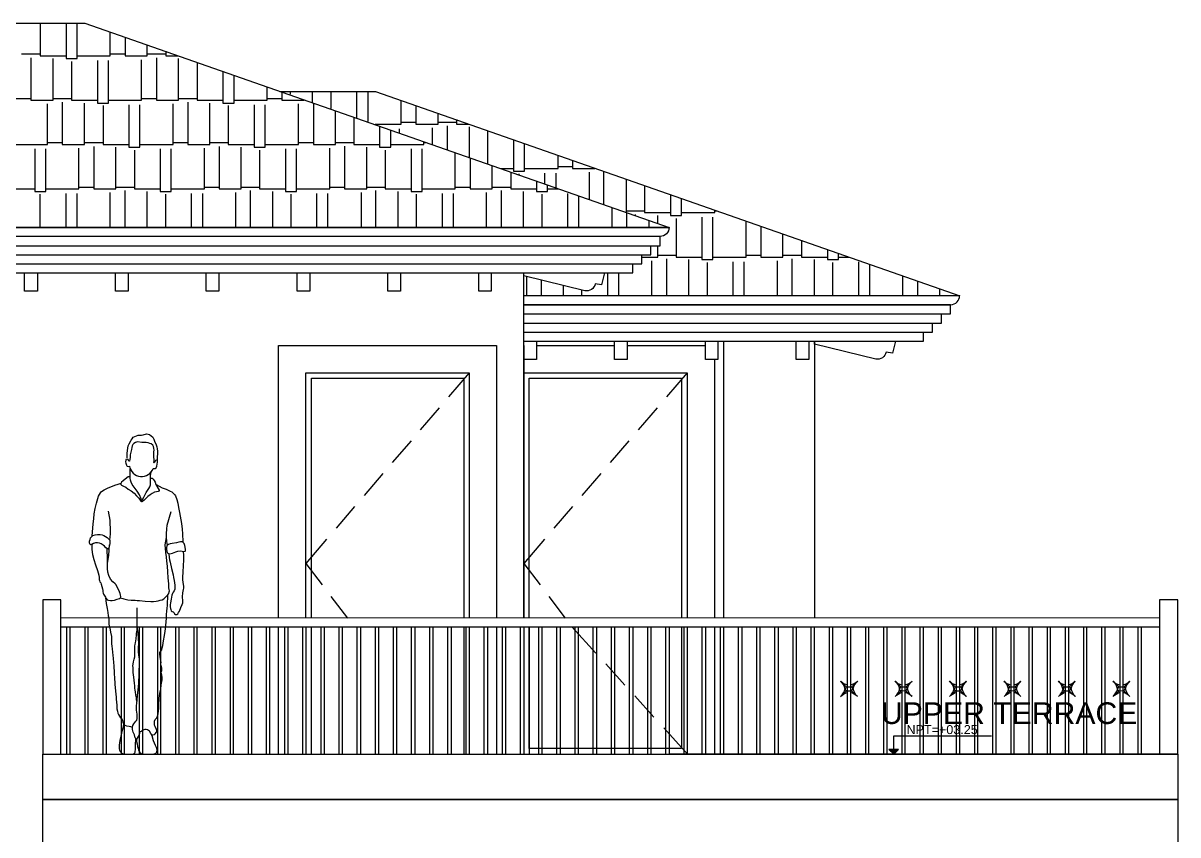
# Model space of a CAD drawing. Header units: metres. Extents: x 14 to 155, y 0 to 125.
# Drawn here: x 48.06 to 54.42, y 66.82 to 71.29 of the extents above; entities that cross this region are included whole.
import ezdxf

# ---------------------------------------------------------------- set-up
doc = ezdxf.new("R2010")
doc.units = ezdxf.units.M
doc.layers.add('PDF3_Geometry', color=9, linetype='Continuous', true_color=0x808080)
doc.layers.add('PDF3_Solid Fills', color=7, linetype='Continuous')
doc.layers.add('PDF3_Text', color=255, linetype='Continuous')
doc.styles.add('PDF Arial', font='arial.ttf')

msp = doc.modelspace()

# ---------------------------------------------------------------- linework, layer by layer
at = {"layer": 'PDF3_Geometry', "color": 0, "lineweight": 5}
for points in [[(43.8224, 70.6065), (43.8224, 71.2946), (42.23, 71.2946), (39.0198, 70.1694), (51.6209, 70.1699, -0.414033), (51.5714, 70.1202), (39.0694, 70.1197), (39.0694, 70.0685)], [(50.8208, 69.6945), (53.1717, 69.6946), (53.1717, 69.7442), (50.8208, 69.7441), (53.1717, 69.7442, 0.414033), (53.2213, 69.7947)]]:
    msp.add_lwpolyline(points, format="xyb", dxfattribs=at)
for points in [[(47.3719, 71.2948), (48.4025, 71.2948), (51.6209, 70.1699), (47.3719, 70.1697)], [(49.478, 70.9187), (50.0045, 70.9187), (53.2229, 69.7938), (50.8207, 69.7937)], [(39.0693, 70.0685), (51.5713, 70.069), (51.5713, 70.1202), (47.3719, 70.12)], [(39.1206, 70.0685), (39.1206, 70.0189), (51.5201, 70.0194), (51.5201, 70.069)], [(39.1702, 70.0189), (39.1702, 69.9693), (51.4705, 69.9698), (51.4705, 70.0194)], [(39.2198, 69.9693), (39.2198, 69.9197), (51.4208, 69.9202)], [(51.4209, 69.9202), (51.4209, 69.9698)], [(50.8208, 69.3697), (50.8208, 69.9202)], [(50.8208, 69.6433), (53.1221, 69.6434), (53.1221, 69.6946)], [(50.8208, 69.5937), (53.0725, 69.5938), (53.0725, 69.6434)], [(53.0228, 69.5441), (53.0228, 69.5937)], [(49.4701, 68.0189), (49.4701, 69.52), (50.6703, 69.52), (50.6704, 68.0189)], [(50.8208, 69.544), (53.0229, 69.5441)], [(50.8208, 69.52), (50.8209, 68.019), (50.8208, 69.3697), (51.7202, 69.3697), (51.7202, 68.019)], [(50.8912, 69.5201), (51.3201, 69.5201)], [(51.3904, 69.5201), (51.821, 69.5201)], [(51.9218, 68.019), (51.9218, 69.5441)], [(52.4227, 69.5441), (52.4227, 68.019)], [(51.8706, 69.4433), (51.8706, 68.019)], [(49.6205, 68.0189), (49.6205, 69.3696), (50.5199, 69.3697), (50.5199, 68.0189)], [(49.4702, 67.2699), (49.4701, 67.9692)], [(50.5199, 67.9693), (50.5199, 67.27)], [(50.6704, 67.9694), (50.6704, 67.27)], [(51.7202, 67.9694), (51.7203, 67.2701)], [(51.8706, 67.9694), (51.8706, 67.2701)], [(54.4232, 67.2701), (51.621, 67.27)]]:
    msp.add_lwpolyline(points, dxfattribs=at)
at = {"layer": 'PDF3_Geometry', "color": 0, "lineweight": 0}
for points in [[(48.1576, 71.2948), (48.1577, 71.114), (48.3001, 71.114)], [(48.3002, 71.2948), (48.3002, 71.0995), (48.361, 71.0995)], [(48.3609, 71.0995), (48.3609, 71.2948)], [(48.3609, 71.114), (48.5434, 71.114), (48.5434, 71.2452)], [(48.625, 71.2163), (48.625, 71.114), (48.7466, 71.114), (48.7466, 71.1748)], [(48.0553, 71.1251), (48.1577, 71.1251)], [(48.5434, 71.1251), (48.625, 71.1251)], [(48.7466, 71.1251), (48.849, 71.1251)], [(48.8491, 71.1396), (48.8491, 71.114), (48.9195, 71.114)], [(48.1065, 71.1043), (48.1065, 70.8707), (48.2281, 70.8707)], [(48.2282, 70.8707), (48.2282, 71.0995)], [(48.3305, 71.0835), (48.3305, 70.8707), (48.473, 70.8707)], [(48.473, 71.0883), (48.473, 70.8546), (48.5338, 70.8546), (48.5338, 71.0883)], [(48.5338, 70.8707), (48.7163, 70.8707), (48.7162, 71.0932)], [(48.7978, 71.1043), (48.7978, 70.8707), (48.9194, 70.8707)], [(48.9195, 70.8707), (48.9195, 71.0995)], [(49.0219, 71.0787), (49.0219, 70.8707), (49.1627, 70.8707)], [(49.1627, 71.0291), (49.1627, 70.8547), (49.2251, 70.8547), (49.2251, 71.0067)], [(49.2251, 70.8707), (49.4076, 70.8707), (49.4076, 70.9427)], [(49.4892, 70.9155), (49.4892, 70.8707), (49.6108, 70.8707)], [(49.5357, 70.9028), (49.5357, 70.9188)], [(49.6573, 70.8596), (49.6573, 70.9188)], [(49.7596, 70.8243), (49.7596, 70.9187)], [(49.9021, 70.7731), (49.902, 70.9187)], [(49.9629, 70.7523), (49.9629, 70.9187)], [(48.0249, 70.8803), (48.1066, 70.8803)], [(48.2282, 70.8803), (48.3305, 70.8803)], [(48.2794, 70.8595), (48.2794, 70.6259), (48.401, 70.6259), (48.401, 70.8547)], [(48.7163, 70.8803), (48.7979, 70.8803)], [(48.9195, 70.8803), (49.0219, 70.8804)], [(48.9707, 70.8595), (48.9707, 70.6259), (49.0923, 70.6259), (49.0923, 70.8548)], [(49.4076, 70.8804), (49.4893, 70.8804)], [(49.6109, 70.8707), (49.6109, 70.8723)], [(49.662, 70.8548), (49.6621, 70.6259), (49.7836, 70.6259), (49.7836, 70.8116)], [(50.0029, 70.7379), (50.1453, 70.7379), (50.1453, 70.8691)], [(48.0153, 70.6259), (48.1977, 70.6259), (48.1977, 70.8499)], [(48.5034, 70.8403), (48.5034, 70.6259), (48.6459, 70.6259)], [(48.6458, 70.8451), (48.6459, 70.6114), (48.7067, 70.6115)], [(48.7066, 70.6259), (48.889, 70.6259), (48.889, 70.85)], [(48.7066, 70.6115), (48.7066, 70.8451)], [(49.1932, 70.8403), (49.1932, 70.6259), (49.3356, 70.6259)], [(49.3356, 70.8451), (49.3356, 70.6115), (49.3964, 70.6115)], [(49.3964, 70.6115), (49.3963, 70.8451)], [(49.3964, 70.6259), (49.5804, 70.6259), (49.5804, 70.85)], [(50.227, 70.8403), (50.227, 70.7379), (50.3486, 70.7379), (50.3486, 70.7987)], [(49.8845, 70.7764), (49.8845, 70.6259), (50.0269, 70.6259)], [(50.0269, 70.7267), (50.0269, 70.6115), (50.0878, 70.6115), (50.0878, 70.7059)], [(50.1453, 70.7491), (50.227, 70.7491)], [(50.3486, 70.7491), (50.451, 70.7491)], [(50.3998, 70.5987), (50.3998, 70.7283)], [(50.4511, 70.7635), (50.4511, 70.7379), (50.5199, 70.7379)], [(50.5214, 70.5555), (50.5214, 70.7235)], [(50.1358, 70.6915), (50.1358, 70.7123)], [(50.3182, 70.6275), (50.3182, 70.7187)], [(50.6223, 70.5203), (50.6223, 70.7027)], [(48.1273, 70.6018), (48.1273, 70.3681), (48.1882, 70.3681), (48.1881, 70.6018)], [(48.1882, 70.3826), (48.3706, 70.3826), (48.3706, 70.6067)], [(48.1977, 70.637), (48.2794, 70.637)], [(48.401, 70.637), (48.5033, 70.637)], [(48.4522, 70.6162), (48.4522, 70.3826), (48.5738, 70.3826)], [(48.5739, 70.3826), (48.5738, 70.6114)], [(48.8186, 70.6018), (48.8186, 70.3682), (48.8795, 70.3682), (48.8795, 70.6018)], [(48.8795, 70.3826), (49.0619, 70.3826), (49.0619, 70.6067)], [(48.889, 70.6371), (48.9707, 70.6371)], [(49.0923, 70.6371), (49.1931, 70.6371)], [(49.1435, 70.6162), (49.1435, 70.3826), (49.2651, 70.3826)], [(49.2652, 70.3826), (49.2652, 70.6115)], [(49.5084, 70.6018), (49.5084, 70.3682), (49.5692, 70.3682), (49.5692, 70.6018)], [(49.5692, 70.3826), (49.7533, 70.3826), (49.7533, 70.6067)], [(49.5804, 70.6371), (49.6621, 70.6371)], [(49.7836, 70.6371), (49.8844, 70.6371)], [(49.8332, 70.6163), (49.8333, 70.3826), (49.9564, 70.3826)], [(49.9565, 70.3826), (49.9565, 70.6115)], [(50.0878, 70.6259), (50.2702, 70.6259), (50.2702, 70.642)], [(50.1997, 70.6019), (50.1997, 70.3682), (50.2606, 70.3682), (50.2606, 70.6019)], [(50.2702, 70.6371), (50.2847, 70.6371)], [(50.7647, 70.6532), (50.7647, 70.4787), (50.8255, 70.4787), (50.8255, 70.6323)], [(47.9849, 70.5954), (47.9849, 70.3826), (48.1273, 70.3826)], [(48.6762, 70.5954), (48.6762, 70.3826), (48.8186, 70.3826)], [(49.366, 70.5954), (49.366, 70.3826), (49.5084, 70.3826)], [(50.0573, 70.5955), (50.0573, 70.3826), (50.1997, 70.3827)], [(50.2606, 70.3827), (50.443, 70.3827), (50.443, 70.5811)], [(50.5247, 70.5523), (50.5247, 70.3827), (50.6463, 70.3827), (50.6463, 70.5107)], [(50.8255, 70.4947), (51.0096, 70.4947), (51.0096, 70.5683)], [(51.0896, 70.5395), (51.0896, 70.4947), (51.2127, 70.4947)], [(50.6959, 70.4947), (50.7647, 70.4947)], [(50.7487, 70.4739), (50.7487, 70.3827), (50.8911, 70.3827)], [(50.9376, 70.4099), (50.9376, 70.4691)], [(50.9983, 70.3875), (50.9983, 70.4691)], [(51.0096, 70.5043), (51.0896, 70.5043)], [(51.1824, 70.3234), (51.1824, 70.4739)], [(51.2128, 70.4947), (51.2128, 70.4963)], [(51.2624, 70.2947), (51.2624, 70.4787)], [(50.7951, 70.4595), (50.7951, 70.4642)], [(50.8912, 70.4242), (50.8912, 70.3682), (50.952, 70.3682)], [(51.3856, 70.253), (51.3856, 70.4355)], [(48.1577, 70.1698), (48.1577, 70.3522)], [(48.3002, 70.1698), (48.3002, 70.357)], [(48.3609, 70.1698), (48.3609, 70.357)], [(48.3706, 70.3921), (48.4523, 70.3922)], [(48.5434, 70.1698), (48.5434, 70.3618)], [(48.5739, 70.3922), (48.6762, 70.3922)], [(48.6251, 70.1698), (48.625, 70.373)], [(48.7467, 70.1698), (48.7466, 70.3683)], [(48.8491, 70.1698), (48.8491, 70.3522)], [(48.9899, 70.1698), (48.9899, 70.357)], [(49.0524, 70.1698), (49.0524, 70.357)], [(49.0619, 70.3922), (49.1436, 70.3922)], [(49.2347, 70.1698), (49.2347, 70.3618)], [(49.2652, 70.3922), (49.366, 70.3922)], [(49.3164, 70.1698), (49.3164, 70.3731)], [(49.438, 70.1698), (49.438, 70.3683)], [(49.5389, 70.1698), (49.5389, 70.3523)], [(49.6813, 70.1698), (49.6813, 70.357)], [(49.7421, 70.1698), (49.7421, 70.357)], [(49.7533, 70.3922), (49.8333, 70.3922)], [(49.9262, 70.1698), (49.9262, 70.3618)], [(49.9565, 70.3922), (50.0573, 70.3922)], [(50.0061, 70.1698), (50.0061, 70.3731)], [(50.1293, 70.1698), (50.1293, 70.3683)], [(50.2302, 70.1698), (50.2302, 70.3523)], [(50.3726, 70.1698), (50.3726, 70.3571)], [(50.4335, 70.1698), (50.4335, 70.3571)], [(50.443, 70.3922), (50.5247, 70.3922)], [(50.6159, 70.1698), (50.6159, 70.3619)], [(50.6463, 70.3922), (50.7487, 70.3922)], [(50.6975, 70.1699), (50.6975, 70.3731)], [(50.8191, 70.1699), (50.8191, 70.3683)], [(50.9216, 70.1699), (50.9216, 70.3523)], [(50.9519, 70.3682), (50.9519, 70.4035)], [(50.9519, 70.3827), (51.0112, 70.3827)], [(51.064, 70.1699), (51.064, 70.3571)], [(51.1248, 70.1699), (51.1248, 70.3428)], [(51.4865, 70.4002), (51.4865, 70.2514), (51.6289, 70.2515)], [(51.6289, 70.3506), (51.6289, 70.2354), (51.6898, 70.2354)], [(51.3073, 70.1699), (51.3073, 70.2787)], [(51.6897, 70.2354), (51.6897, 70.3298)], [(51.3856, 70.2611), (51.4864, 70.2611)], [(51.3888, 70.1699), (51.3888, 70.2515)], [(51.4352, 70.2338), (51.4352, 70.2402)], [(51.5585, 70.1923), (51.5585, 70.2355)], [(51.6593, 70.2194), (51.6593, 70.0066), (51.8017, 70.0066)], [(51.6897, 70.2515), (51.8721, 70.2515), (51.8721, 70.2659)], [(51.8017, 70.2259), (51.8017, 69.9922), (51.8626, 69.9922), (51.8626, 70.2259)], [(51.8721, 70.2611), (51.8866, 70.2611)], [(51.5105, 70.1699), (51.5105, 70.2083)], [(51.6113, 70.1699), (51.6113, 70.1731)], [(51.8626, 70.0066), (52.045, 70.0066), (52.045, 70.2051)], [(52.1266, 70.1762), (52.1266, 70.0066), (52.2482, 70.0066)], [(52.2483, 70.0066), (52.2483, 70.1347)], [(52.3507, 70.0994), (52.3507, 70.0066), (52.4931, 70.0066)], [(51.4705, 70.0066), (51.5585, 70.0066), (51.5585, 70.069)], [(52.4931, 70.0482), (52.4931, 69.9923), (52.5539, 69.9923), (52.5539, 70.0275)], [(51.5265, 69.7937), (51.5265, 69.9858)], [(51.5585, 70.0178), (51.6593, 70.0178)], [(51.6081, 69.7937), (51.6081, 69.997)], [(51.7297, 69.7938), (51.7297, 69.9922)], [(51.8322, 69.7938), (51.8322, 69.9762)], [(51.9746, 69.7938), (51.9746, 69.981)], [(52.0354, 69.7938), (52.0354, 69.981)], [(52.045, 70.0178), (52.1267, 70.0178)], [(52.2178, 69.7938), (52.2178, 69.9858)], [(52.2483, 70.0178), (52.3507, 70.0178)], [(52.2995, 69.7938), (52.2995, 69.997)], [(52.4211, 69.7938), (52.4211, 69.9923)], [(52.5235, 69.7938), (52.5235, 69.9762)], [(52.5539, 70.0066), (52.6132, 70.0066)], [(52.666, 69.7938), (52.666, 69.981)], [(52.7268, 69.7938), (52.7268, 69.9667)], [(50.8367, 69.7937), (50.8367, 69.8994)], [(51.2833, 69.7937), (51.2833, 69.9202)], [(51.344, 69.7937), (51.344, 69.9202)], [(52.9092, 69.7938), (52.9092, 69.9026)], [(50.9184, 69.7937), (50.9184, 69.8786)], [(51.04, 69.7937), (51.04, 69.8497)], [(52.9908, 69.7938), (52.9908, 69.8755)], [(51.1408, 69.7937), (51.1408, 69.8241)], [(53.1124, 69.7938), (53.1124, 69.8322)], [(53.2133, 69.7938), (53.2133, 69.797)], [(49.651, 68.0189), (49.6509, 69.3392), (50.4912, 69.3392), (50.4912, 68.0189)], [(50.5199, 69.3697), (50.4062, 69.2368)], [(50.8512, 68.019), (50.8512, 69.3392), (51.6898, 69.3392), (51.6899, 68.019)], [(51.7202, 69.3697), (51.6066, 69.2368)], [(50.355, 69.176), (50.251, 69.0559)], [(51.5553, 69.176), (51.4512, 69.056)], [(48.6363, 68.9006), (48.6363, 68.9262), (48.6394, 68.955), (48.6426, 68.9678), (48.6474, 68.979), (48.6587, 68.9982), (48.6634, 69.0063), (48.6698, 69.0143), (48.6874, 69.0222), (48.6971, 69.0254), (48.7067, 69.0254), (48.7162, 69.0254), (48.7243, 69.0271), (48.7435, 69.0335), (48.7515, 69.0319), (48.7594, 69.0287), (48.7691, 69.0222), (48.7771, 69.0143), (48.7834, 69.0047), (48.7867, 68.9934), (48.7963, 68.9726), (48.7995, 68.9615), (48.8011, 68.9502), (48.8027, 68.9375), (48.8027, 68.923), (48.8011, 68.907), (48.8011, 68.8878)], [(50.1998, 68.9951), (50.0957, 68.8751)], [(51.4001, 68.9951), (51.2961, 68.8751)], [(48.6523, 68.7967), (48.6539, 68.8191), (48.6539, 68.8383)], [(48.7643, 68.787), (48.7659, 68.8046), (48.7691, 68.8223)], [(48.4443, 68.4718), (48.4475, 68.5134), (48.449, 68.5374), (48.4522, 68.5646), (48.4555, 68.5918), (48.4603, 68.6223), (48.4667, 68.651), (48.4746, 68.6766), (48.4795, 68.6894), (48.4843, 68.699), (48.4891, 68.7086), (48.4954, 68.7151), (48.5099, 68.7246), (48.5275, 68.7342), (48.569, 68.7502), (48.5867, 68.7566), (48.6027, 68.7615)], [(48.7163, 68.6622), (48.7179, 68.667), (48.7211, 68.6718), (48.7275, 68.6846), (48.7419, 68.7102), (48.7564, 68.7326), (48.7611, 68.7422), (48.7643, 68.7518), (48.7659, 68.7614), (48.7659, 68.7711), (48.7643, 68.779), (48.7643, 68.7854), (48.7643, 68.7887), (48.7675, 68.7887), (48.774, 68.7887), (48.7804, 68.7838), (48.7851, 68.7758), (48.7899, 68.7663), (48.7947, 68.755), (48.8076, 68.7326), (48.8123, 68.7231), (48.8123, 68.7199), (48.8123, 68.7166), (48.8107, 68.7166), (48.8076, 68.715), (48.798, 68.7134), (48.7867, 68.7118), (48.774, 68.7054), (48.7627, 68.6975), (48.7499, 68.6878), (48.7387, 68.6767), (48.7292, 68.667), (48.7211, 68.6606), (48.7179, 68.659), (48.7163, 68.659)], [(48.7963, 68.7534), (48.8299, 68.7358), (48.8507, 68.7278), (48.8731, 68.7182), (48.8827, 68.7134), (48.8907, 68.707), (48.8971, 68.6991), (48.902, 68.691), (48.9099, 68.6718), (48.9147, 68.6511), (48.9195, 68.627), (48.9244, 68.5998), (48.9355, 68.539), (48.9387, 68.5086), (48.9419, 68.483), (48.9435, 68.4381)], [(50.0446, 68.8143), (49.9423, 68.6943)], [(51.2449, 68.8144), (51.1408, 68.6944)], [(49.8894, 68.6335), (49.787, 68.5135)], [(51.0896, 68.6335), (50.9856, 68.5135)], [(48.5323, 68.6078), (48.5403, 68.5582), (48.5419, 68.5358), (48.5435, 68.515), (48.5435, 68.4974), (48.5435, 68.4814), (48.5419, 68.4654), (48.5387, 68.4478)], [(48.5995, 68.1309), (48.6188, 68.1245), (48.6396, 68.1197), (48.6588, 68.1181), (48.6812, 68.1165), (48.6924, 68.1149), (48.7052, 68.1149), (48.7356, 68.1117), (48.7675, 68.1101), (48.782, 68.1101), (48.7964, 68.1117), (48.8076, 68.1133), (48.8188, 68.1165), (48.83, 68.1197), (48.838, 68.1245), (48.854, 68.1389), (48.8604, 68.1469), (48.8652, 68.1549), (48.8684, 68.1629), (48.87, 68.1694), (48.8684, 68.1757), (48.8668, 68.1853), (48.8652, 68.1949), (48.8652, 68.2077), (48.862, 68.2398), (48.8604, 68.2733), (48.8588, 68.3054), (48.8556, 68.3326), (48.8524, 68.3566), (48.8492, 68.3806), (48.8476, 68.4014), (48.846, 68.4222), (48.8492, 68.443), (48.8524, 68.4621), (48.854, 68.4846), (48.8556, 68.5086), (48.8572, 68.5294), (48.8796, 68.6062)], [(48.8588, 68.4205), (48.8572, 68.4285), (48.8556, 68.4397), (48.8524, 68.4669)], [(49.7341, 68.4526), (49.6205, 68.3198), (49.7101, 68.2014)], [(50.9344, 68.4527), (50.8208, 68.3198), (50.9104, 68.2014)], [(48.4411, 68.4238), (48.4427, 68.3966), (48.4459, 68.3694), (48.4522, 68.3421), (48.4619, 68.3117), (48.4731, 68.2814), (48.4763, 68.2669), (48.4811, 68.2542), (48.4827, 68.2413), (48.4827, 68.2318), (48.4843, 68.2253), (48.4859, 68.2189), (48.4907, 68.2126), (48.4939, 68.2045), (48.4971, 68.1933), (48.5003, 68.1805), (48.5019, 68.1709), (48.5019, 68.163), (48.5035, 68.1565), (48.5067, 68.1501), (48.5163, 68.1341), (48.5211, 68.1261), (48.5259, 68.1197), (48.5339, 68.1166), (48.5452, 68.115), (48.5547, 68.115), (48.5659, 68.1166), (48.5819, 68.1229), (48.5948, 68.1261), (48.5995, 68.1309), (48.6011, 68.1374), (48.5995, 68.1453), (48.5979, 68.1533), (48.5899, 68.1725), (48.5803, 68.1933), (48.5755, 68.2013), (48.5708, 68.2078), (48.5579, 68.2189), (48.5452, 68.2334), (48.5355, 68.2526), (48.5291, 68.2717), (48.5275, 68.2909), (48.5275, 68.3149), (48.5275, 68.3421), (48.5259, 68.4014)], [(48.5275, 68.3197), (48.5323, 68.3405), (48.5355, 68.3645), (48.5371, 68.3933), (48.5387, 68.4221)], [(48.8667, 68.3725), (48.8683, 68.3517), (48.8699, 68.339), (48.8731, 68.3261), (48.8812, 68.2925), (48.8891, 68.2573), (48.8923, 68.2413), (48.8955, 68.2253), (48.8987, 68.1996), (48.8987, 68.1885), (48.8987, 68.1772), (48.8955, 68.1693), (48.8907, 68.1613), (48.886, 68.1532), (48.8828, 68.1453), (48.8796, 68.1229), (48.8747, 68.102), (48.8731, 68.0909), (48.8731, 68.0812), (48.8747, 68.0717), (48.8763, 68.0653), (48.8796, 68.0588), (48.8844, 68.054), (48.8907, 68.0524), (48.8955, 68.0477), (48.8971, 68.0429), (48.902, 68.038), (48.91, 68.038), (48.9147, 68.0413), (48.9195, 68.0493), (48.9244, 68.0572), (48.9324, 68.0764), (48.9403, 68.0941), (48.9435, 68.102), (48.9435, 68.1133), (48.9419, 68.1357), (48.9435, 68.1581), (48.9451, 68.1677), (48.9467, 68.1756), (48.9484, 68.1837), (48.9484, 68.1933), (48.9451, 68.2157), (48.9435, 68.2285), (48.9435, 68.2429), (48.9451, 68.2733), (48.9467, 68.3069), (48.9484, 68.339), (48.9484, 68.3533), (48.9484, 68.3646), (48.9467, 68.3854)], [(48.5179, 68.1309), (48.5195, 68.1149), (48.5211, 68.0989), (48.5258, 68.0716), (48.5307, 68.0492), (48.5323, 68.0317), (48.5355, 68.0189), (48.5355, 68.0061), (48.5355, 67.9853), (48.5371, 67.9756), (48.5403, 67.9645), (48.5451, 67.9405), (48.5499, 67.9181), (48.5499, 67.8989), (48.5499, 67.8765), (48.5515, 67.8636), (48.5531, 67.8493), (48.5579, 67.8124), (48.5595, 67.798), (48.5595, 67.7884), (48.5611, 67.782), (48.5611, 67.7773), (48.5611, 67.7692), (48.5627, 67.7612), (48.5627, 67.75), (48.5627, 67.7452), (48.5627, 67.7404), (48.5643, 67.7324), (48.5643, 67.7212), (48.5643, 67.7084), (48.5659, 67.6924), (48.5691, 67.654), (48.5723, 67.6156), (48.5739, 67.5996), (48.5756, 67.5836), (48.5756, 67.5708), (48.5772, 67.558), (48.5787, 67.5372), (48.5803, 67.5195), (48.5835, 67.5068), (48.5851, 67.4955), (48.5883, 67.4876), (48.5947, 67.478), (48.5996, 67.4699), (48.6059, 67.4636), (48.6107, 67.454), (48.6123, 67.4459), (48.6155, 67.4364), (48.6236, 67.4299), (48.6331, 67.4251), (48.6476, 67.4235), (48.6555, 67.4219), (48.6651, 67.4188)], [(48.7708, 67.3771), (48.7787, 67.3755), (48.7868, 67.3771), (48.7916, 67.3819), (48.7979, 67.39), (48.7995, 67.3979), (48.7979, 67.4059), (48.79, 67.4219), (48.7868, 67.4299), (48.7868, 67.4412), (48.7868, 67.4507), (48.7916, 67.4604), (48.7979, 67.4684), (48.8027, 67.4779), (48.8076, 67.4908), (48.8092, 67.5068), (48.8108, 67.5227), (48.8108, 67.5404), (48.8124, 67.5756), (48.814, 67.5915), (48.8172, 67.6028), (48.8219, 67.6268), (48.8235, 67.6508), (48.8284, 67.678), (48.8284, 67.6924), (48.8267, 67.7052), (48.8235, 67.7164), (48.8235, 67.7212), (48.8251, 67.7244), (48.8267, 67.7308), (48.8267, 67.7356), (48.8267, 67.742), (48.8235, 67.7548), (48.8219, 67.766), (48.8235, 67.774), (48.8219, 67.7836), (48.8187, 67.8076), (48.8172, 67.8188), (48.8172, 67.8285), (48.8219, 67.8364), (48.8267, 67.8444), (48.83, 67.8541), (48.8332, 67.8668), (48.8364, 67.8941), (48.8412, 67.9229), (48.8459, 67.9469), (48.8475, 67.9596), (48.8491, 67.9772), (48.8524, 68.0173), (48.854, 68.0381), (48.8556, 68.0573), (48.8572, 68.0733), (48.8588, 68.0877), (48.8604, 68.1469)], [(49.7582, 68.1373), (49.8494, 68.0189)], [(50.9584, 68.1374), (51.0496, 68.019)], [(48.6876, 67.3515), (48.6844, 67.3547), (48.6812, 67.3595), (48.6764, 67.3755), (48.67, 67.39), (48.6668, 67.3979), (48.6652, 67.4059), (48.6652, 67.4172), (48.6684, 67.4267), (48.6732, 67.4364), (48.6796, 67.4443), (48.6844, 67.4507), (48.6892, 67.4572), (48.6924, 67.4652), (48.6924, 67.4715), (48.6908, 67.4892), (48.6876, 67.5116), (48.6876, 67.5356), (48.6908, 67.5644), (48.694, 67.5948), (48.6972, 67.622), (48.6987, 67.6444), (48.7004, 67.6572), (48.7004, 67.67), (48.702, 67.702), (48.702, 67.7356), (48.7036, 67.7532), (48.7036, 67.7676), (48.7036, 67.7932), (48.7004, 67.814), (48.6987, 67.8348), (48.6987, 67.8556), (48.7004, 67.8781), (48.6987, 67.9068), (48.6971, 67.9372), (48.6955, 67.9501), (48.694, 67.9613), (48.6908, 67.982), (48.6908, 68.0077), (48.6908, 68.0333), (48.6908, 68.0445), (48.6908, 68.0557), (48.6908, 68.0749)], [(54.3224, 68.0191), (48.2714, 68.0189)], [(54.3224, 67.9695), (48.2714, 67.9693)], [(48.6892, 67.5596), (48.6876, 67.5708), (48.6876, 67.5804), (48.6844, 67.5948), (48.6828, 67.6124), (48.6812, 67.622), (48.6796, 67.6332), (48.678, 67.646), (48.6763, 67.6604), (48.6732, 67.6924), (48.6716, 67.7068), (48.67, 67.7196), (48.67, 67.7292), (48.67, 67.7356), (48.67, 67.7404), (48.67, 67.7436), (48.67, 67.7468), (48.6684, 67.7549), (48.67, 67.7644), (48.6716, 67.7772), (48.6747, 67.7932), (48.678, 67.806), (48.678, 67.8092), (48.6796, 67.8156), (48.6796, 67.8316), (48.6796, 67.8493), (48.6796, 67.8636), (48.6812, 67.8749), (48.6828, 67.8828), (48.6844, 67.8925), (48.686, 67.9036), (48.6876, 67.9261), (48.6876, 67.934), (48.6892, 67.9421), (48.6908, 67.9532), (48.6924, 67.9677)], [(49.651, 67.2699), (49.651, 67.9692)], [(50.4911, 67.9693), (50.4912, 67.27)], [(51.6898, 67.9694), (51.6898, 67.3005), (50.8512, 67.3004), (50.8511, 67.9694), (50.8512, 67.27)], [(51.0865, 67.9694), (51.2177, 67.8254)], [(51.2721, 67.7661), (51.3778, 67.6493)], [(52.9253, 67.6189), (52.9588, 67.5869)], [(53.5254, 67.6189), (53.559, 67.5869)], [(54.1255, 67.6189), (54.1591, 67.587)], [(51.4321, 67.5901), (51.5378, 67.4732)], [(48.6172, 67.4348), (48.6124, 67.4124), (48.6092, 67.3995), (48.606, 67.3852), (48.6012, 67.3692), (48.598, 67.3531), (48.5948, 67.334), (48.5932, 67.3164), (48.5932, 67.2987), (48.5948, 67.2908), (48.598, 67.2843), (48.6012, 67.2795), (48.606, 67.2747), (48.6156, 67.2716), (48.6428, 67.27), (48.6668, 67.27), (48.6749, 67.2732), (48.6796, 67.2763), (48.6812, 67.2811), (48.6812, 67.286), (48.6828, 67.2924), (48.6828, 67.2987), (48.6828, 67.3083), (48.6828, 67.3212), (48.6844, 67.3531)], [(51.5922, 67.4141), (51.7219, 67.2701)], [(52.8581, 67.2956), (52.8581, 67.27), (52.8581, 67.3708), (53.3973, 67.3708)]]:
    msp.add_lwpolyline(points, dxfattribs=at)
for points in [[(48.0714, 69.9201), (48.1418, 69.9201), (48.1418, 69.8193), (48.0714, 69.8193)], [(48.5723, 69.9201), (48.6427, 69.9201), (48.6427, 69.8193), (48.5723, 69.8193)], [(49.0715, 69.9201), (49.1419, 69.9201), (49.1419, 69.8193), (49.0715, 69.8193)], [(49.5724, 69.9201), (49.6429, 69.9201), (49.6429, 69.8194), (49.5725, 69.8194)], [(50.0718, 69.9202), (50.1422, 69.9202), (50.1422, 69.8194), (50.0718, 69.8194)], [(50.5727, 69.9202), (50.6415, 69.9202), (50.6415, 69.8194), (50.5727, 69.8194)], [(50.8208, 69.544), (50.8912, 69.5441), (50.8912, 69.4433), (50.8208, 69.4433)], [(51.32, 69.5441), (51.3904, 69.5441), (51.3905, 69.4433), (51.32, 69.4433)], [(51.821, 69.5441), (51.8898, 69.5441), (51.8898, 69.4433), (51.821, 69.4433)], [(52.3203, 69.5441), (52.3907, 69.5441), (52.3907, 69.4433), (52.3203, 69.4433)], [(48.6523, 68.7967), (48.6475, 68.7967), (48.6427, 68.7967), (48.6347, 68.7903), (48.6139, 68.7742), (48.6059, 68.7663), (48.6011, 68.7598), (48.6011, 68.755), (48.6059, 68.7502), (48.6155, 68.7455), (48.6283, 68.739), (48.6427, 68.7294), (48.6587, 68.7199), (48.6747, 68.707), (48.6876, 68.6926), (48.7003, 68.6782), (48.7083, 68.667), (48.7116, 68.6622), (48.7147, 68.6606), (48.7163, 68.659), (48.7163, 68.6622), (48.7163, 68.6654), (48.7131, 68.6751), (48.7051, 68.6975), (48.6923, 68.7183), (48.6635, 68.755), (48.6587, 68.7663), (48.6555, 68.7774), (48.6539, 68.7887)], [(48.4347, 68.4221), (48.4331, 68.4237), (48.4315, 68.4269), (48.4299, 68.4333), (48.4299, 68.4429), (48.4331, 68.4509), (48.4347, 68.4605), (48.4395, 68.4669), (48.4475, 68.4733), (48.4603, 68.4765), (48.4731, 68.4781), (48.4875, 68.4781), (48.4987, 68.4765), (48.5083, 68.4733), (48.518, 68.4685), (48.5259, 68.4621), (48.5339, 68.4541), (48.5404, 68.4477), (48.5404, 68.4397), (48.5404, 68.4301), (48.5355, 68.4061), (48.5339, 68.4013), (48.5323, 68.3997), (48.5307, 68.3981), (48.5275, 68.3997), (48.5196, 68.4061), (48.5115, 68.4141), (48.5035, 68.4205), (48.494, 68.4269), (48.4843, 68.4317), (48.4731, 68.4333), (48.4619, 68.4333), (48.4507, 68.4285), (48.4427, 68.4237), (48.4379, 68.4237)], [(48.8635, 68.4238), (48.8588, 68.4206), (48.8556, 68.4158), (48.854, 68.4078), (48.854, 68.3966), (48.8556, 68.387), (48.8572, 68.3806), (48.8604, 68.3758), (48.8635, 68.3742), (48.8699, 68.3726), (48.878, 68.3742), (48.8859, 68.3758), (48.8955, 68.3806), (48.9052, 68.3838), (48.9163, 68.387), (48.9276, 68.3886), (48.9387, 68.387), (48.9484, 68.3854), (48.9564, 68.387), (48.9579, 68.3886), (48.9579, 68.3902), (48.9579, 68.3982), (48.9532, 68.419), (48.95, 68.4286), (48.9452, 68.435), (48.9387, 68.4382), (48.9308, 68.4382), (48.9212, 68.4366), (48.9084, 68.4334), (48.8844, 68.4286), (48.8731, 68.427)], [(48.2715, 68.1196), (48.1723, 68.1196), (48.1723, 67.2698), (48.2715, 67.2699)], [(54.4232, 68.1199), (54.3224, 68.1199), (54.3224, 67.2701), (54.4232, 67.2701)], [(48.3227, 67.9693), (48.3019, 67.9693), (48.3019, 67.2699), (48.3227, 67.2699)], [(48.4219, 67.9693), (48.4027, 67.9693), (48.4027, 67.27), (48.4219, 67.27)], [(48.5227, 67.9693), (48.5019, 67.9693), (48.5019, 67.27), (48.5227, 67.27)], [(48.622, 67.9693), (48.6027, 67.9693), (48.6028, 67.27), (48.622, 67.27)], [(48.7227, 67.9693), (48.7019, 67.9693), (48.7019, 67.27), (48.7228, 67.27)], [(48.822, 67.9693), (48.8028, 67.9693), (48.8028, 67.27), (48.822, 67.27)], [(48.9228, 67.9693), (48.902, 67.9693), (48.902, 67.27), (48.9228, 67.27)], [(49.022, 67.9693), (49.0028, 67.9693), (49.0028, 67.27), (49.022, 67.27)], [(49.1229, 67.9693), (49.1021, 67.9693), (49.1021, 67.27), (49.1229, 67.27)], [(49.2221, 67.9693), (49.2029, 67.9693), (49.2029, 67.27), (49.2221, 67.27)], [(49.3229, 67.9693), (49.302, 67.9693), (49.3021, 67.27), (49.3229, 67.27)], [(49.4221, 67.9693), (49.4029, 67.9693), (49.4029, 67.27), (49.4222, 67.27)], [(49.5229, 67.9693), (49.5021, 67.9693), (49.5021, 67.27), (49.523, 67.27)], [(49.6221, 67.9693), (49.6029, 67.9693), (49.6029, 67.27), (49.6221, 67.27)], [(49.723, 67.9693), (49.7022, 67.9693), (49.7022, 67.27), (49.723, 67.27)], [(49.8222, 67.9693), (49.803, 67.9693), (49.803, 67.27), (49.8222, 67.27)], [(49.923, 67.9693), (49.9022, 67.9693), (49.9022, 67.27), (49.923, 67.27)], [(50.0223, 67.9693), (50.003, 67.9693), (50.0031, 67.27), (50.0223, 67.27)], [(50.1215, 67.9693), (50.1022, 67.9693), (50.1023, 67.27), (50.1215, 67.27)], [(50.2222, 67.9693), (50.2014, 67.9693), (50.2015, 67.27), (50.2223, 67.27)], [(50.3215, 67.9693), (50.3023, 67.9693), (50.3023, 67.27), (50.3216, 67.27)], [(50.4223, 67.9693), (50.4015, 67.9693), (50.4015, 67.27), (50.4223, 67.27)], [(50.5216, 67.9693), (50.5024, 67.9693), (50.5024, 67.27), (50.5216, 67.27)], [(50.6224, 67.9693), (50.6016, 67.9693), (50.6016, 67.27), (50.6224, 67.27)], [(50.7216, 67.9694), (50.7024, 67.9694), (50.7024, 67.27), (50.7216, 67.27)], [(50.8225, 67.9694), (50.8016, 67.9694), (50.8017, 67.27), (50.8225, 67.27)], [(50.9216, 67.9694), (50.9024, 67.9694), (50.9025, 67.27), (50.9217, 67.27)], [(51.0224, 67.9694), (51.0016, 67.9694), (51.0016, 67.2701), (51.0225, 67.2701)], [(51.1217, 67.9694), (51.1025, 67.9694), (51.1025, 67.2701), (51.1217, 67.2701)], [(51.2225, 67.9694), (51.2017, 67.9694), (51.2017, 67.2701), (51.2225, 67.2701)], [(51.3217, 67.9694), (51.3025, 67.9694), (51.3025, 67.2701), (51.3217, 67.2701)], [(51.4226, 67.9694), (51.4018, 67.9694), (51.4018, 67.2701), (51.4226, 67.2701)], [(51.5218, 67.9694), (51.5025, 67.9694), (51.5026, 67.2701), (51.5218, 67.2701)], [(51.6225, 67.9694), (51.6017, 67.9694), (51.6018, 67.2701), (51.6226, 67.2701)], [(51.7218, 67.9694), (51.7026, 67.9694), (51.7026, 67.2701), (51.7219, 67.2701)], [(51.8226, 67.9694), (51.8018, 67.9694), (51.8018, 67.2701), (51.8226, 67.2701)], [(51.9218, 67.9694), (51.9026, 67.9694), (51.9026, 67.2701), (51.9218, 67.2701)], [(52.0227, 67.9694), (52.0019, 67.9694), (52.0019, 67.2701), (52.0227, 67.2701)], [(52.1219, 67.9694), (52.1027, 67.9694), (52.1027, 67.2701), (52.1219, 67.2701)], [(52.2228, 67.9694), (52.2019, 67.9694), (52.202, 67.2701), (52.2228, 67.2701)], [(52.322, 67.9694), (52.3027, 67.9694), (52.3028, 67.2701), (52.322, 67.2701)], [(52.4227, 67.9694), (52.4019, 67.9694), (52.402, 67.2701), (52.4228, 67.2701)], [(52.522, 67.9694), (52.5028, 67.9694), (52.5028, 67.2701), (52.5221, 67.2701)], [(52.6228, 67.9694), (52.602, 67.9694), (52.602, 67.2701), (52.6228, 67.2701)], [(52.722, 67.9694), (52.7028, 67.9694), (52.7028, 67.2701), (52.722, 67.2701)], [(52.8229, 67.9694), (52.8021, 67.9694), (52.8021, 67.2701), (52.8229, 67.2701)], [(52.9221, 67.9694), (52.9029, 67.9694), (52.9029, 67.2701), (52.9221, 67.2701)], [(53.0229, 67.9694), (53.002, 67.9694), (53.0021, 67.2701), (53.0229, 67.2701)], [(53.1221, 67.9694), (53.1029, 67.9694), (53.103, 67.2701), (53.1222, 67.2701)], [(53.2229, 67.9694), (53.2021, 67.9694), (53.2021, 67.2701), (53.223, 67.2701)], [(53.3222, 67.9695), (53.303, 67.9695), (53.303, 67.2701), (53.3222, 67.2701)], [(53.423, 67.9695), (53.4022, 67.9695), (53.4022, 67.2701), (53.423, 67.2701)], [(53.5222, 67.9695), (53.503, 67.9695), (53.503, 67.2701), (53.5222, 67.2701)], [(53.6231, 67.9695), (53.6023, 67.9695), (53.6023, 67.2702), (53.6231, 67.2702)], [(53.7223, 67.9695), (53.703, 67.9695), (53.7031, 67.2702), (53.7223, 67.2702)], [(53.8231, 67.9695), (53.8022, 67.9695), (53.8023, 67.2702), (53.8231, 67.2702)], [(53.9223, 67.9695), (53.9031, 67.9695), (53.9031, 67.2702), (53.9224, 67.2702)], [(54.0231, 67.9695), (54.0023, 67.9695), (54.0023, 67.2702), (54.0231, 67.2702)], [(54.1223, 67.9695), (54.1031, 67.9695), (54.1031, 67.2702), (54.1223, 67.2702)], [(54.2232, 67.9695), (54.2024, 67.9695), (54.2024, 67.2702), (54.2232, 67.2702)], [(48.6908, 67.3579), (48.6876, 67.3483), (48.6876, 67.3387), (48.6908, 67.3259), (48.694, 67.3115), (48.6972, 67.3002), (48.6988, 67.2923), (48.7019, 67.2843), (48.7068, 67.2779), (48.7116, 67.2747), (48.718, 67.2715), (48.734, 67.2699), (48.7708, 67.2699), (48.7852, 67.2715), (48.7916, 67.2731), (48.7949, 67.2747), (48.798, 67.2779), (48.7996, 67.2827), (48.8012, 67.2939), (48.798, 67.3051), (48.7932, 67.3179), (48.782, 67.3419), (48.774, 67.3708), (48.7676, 67.3835), (48.7596, 67.3963), (48.7548, 67.3995), (48.7484, 67.4027), (48.742, 67.4043), (48.734, 67.4043), (48.7196, 67.3995), (48.7132, 67.3948), (48.7084, 67.3915), (48.7052, 67.3883), (48.7036, 67.3835), (48.7019, 67.3755)], [(52.8309, 67.2956), (52.8853, 67.2956), (52.8581, 67.27)], [(52.8581, 67.27), (52.8853, 67.2956), (52.8309, 67.2956)]]:
    msp.add_lwpolyline(points, close=True, dxfattribs=at)
for points in [[(51.2656, 69.9202), (51.2496, 69.853), (51.2145, 69.8594, -0.414812), (51.1568, 69.8209), (50.8207, 69.9026), (50.8207, 69.9201)], [(52.8676, 69.5441), (52.8516, 69.4769), (52.8164, 69.4833, -0.414812), (52.7588, 69.4449), (52.4227, 69.5266), (52.4227, 69.5441)], [(52.6237, 67.6206, 0.414894), (52.6324, 67.6301), (52.6324, 67.6309, 0.414894), (52.6244, 67.6381), (52.5987, 67.6382), (52.5652, 67.6718, -0.151151), (52.5879, 67.6301)], [(52.6584, 67.5869, -0.151151), (52.6354, 67.6301, -0.151824), (52.6597, 67.6718), (52.6261, 67.6382)], [(52.9576, 67.5869, -0.151151), (52.9347, 67.6301, -0.151824), (52.9589, 67.6718), (52.9254, 67.6382)], [(53.2238, 67.6206, 0.414894), (53.2326, 67.6302), (53.2326, 67.6309, 0.414894), (53.2245, 67.6381), (53.1989, 67.6382), (53.1654, 67.6718, -0.151151), (53.188, 67.6302)], [(53.2585, 67.5869, -0.151151), (53.2356, 67.6302, -0.151824), (53.2598, 67.6718), (53.2262, 67.6382)], [(53.5577, 67.5869, -0.151151), (53.5349, 67.6302, -0.151824), (53.5591, 67.6718), (53.5255, 67.6382)], [(53.8239, 67.6206, 0.414894), (53.8327, 67.6302), (53.8327, 67.6309, 0.414894), (53.8247, 67.6381), (53.7991, 67.6382), (53.7655, 67.6718, -0.151151), (53.7881, 67.6302)], [(53.8586, 67.587, -0.151151), (53.8357, 67.6302, -0.151824), (53.8583, 67.6718), (53.8248, 67.6382)], [(54.1579, 67.587, -0.151151), (54.135, 67.6302, -0.151824), (54.1592, 67.6718), (54.1256, 67.6382)], [(52.565, 67.5869, 0.151824), (52.5909, 67.6293, 0.414894), (52.6004, 67.6189), (52.626, 67.6189), (52.658, 67.5869, 0.131404), (52.621, 67.608)], [(52.5988, 67.6189), (52.5653, 67.5869, -0.131404), (52.6021, 67.6081)], [(52.5924, 67.6301), (52.5924, 67.6285, -0.414894), (52.5996, 67.6397)], [(52.8658, 67.5869, 0.151824), (52.8917, 67.6301), (52.8917, 67.6285, -0.414894), (52.9005, 67.6397)], [(52.8997, 67.6189), (52.8661, 67.5869, -0.131404), (52.9014, 67.6081)], [(53.1651, 67.5869, 0.151824), (53.191, 67.6293, 0.414894), (53.2005, 67.6189), (53.2261, 67.6189), (53.2581, 67.5869, 0.131404), (53.2213, 67.608)], [(53.1989, 67.6189), (53.1654, 67.5869, -0.131404), (53.2006, 67.6081)], [(53.1926, 67.6302), (53.1926, 67.6286, -0.414894), (53.1998, 67.6397)], [(53.466, 67.5869, 0.151824), (53.4918, 67.6302), (53.4918, 67.6286, -0.414894), (53.5006, 67.6397)], [(53.4998, 67.6189), (53.4662, 67.5869, -0.131404), (53.5015, 67.6081)], [(53.7652, 67.587, 0.151824), (53.7911, 67.6293, 0.414894), (53.8007, 67.6189), (53.8247, 67.6189), (53.8582, 67.587, 0.131404), (53.8214, 67.608)], [(53.7991, 67.6189), (53.7655, 67.587, -0.131404), (53.8008, 67.6081)], [(53.7927, 67.6302), (53.7927, 67.6286, -0.414894), (53.7999, 67.6397)], [(54.0661, 67.587, 0.151824), (54.092, 67.6302), (54.092, 67.6286, -0.414894), (54.1008, 67.6397)], [(54.0999, 67.6189), (54.0664, 67.587, -0.131404), (54.1016, 67.6082)]]:
    msp.add_lwpolyline(points, format="xyb", dxfattribs=at)
for points in [[(48.7804, 68.8431), (48.7867, 68.8431), (48.7915, 68.8431), (48.7964, 68.8463), (48.7996, 68.8559), (48.8044, 68.8766), (48.8044, 68.8815), (48.8044, 68.8847), (48.8012, 68.8879), (48.798, 68.8879), (48.7932, 68.8863), (48.7915, 68.8831), (48.7867, 68.875), (48.7851, 68.8734), (48.7835, 68.875), (48.7851, 68.8863), (48.7835, 68.9103), (48.7835, 68.9343), (48.7851, 68.9439), (48.7835, 68.9535), (48.782, 68.9631), (48.7772, 68.9711), (48.7691, 68.9775), (48.7611, 68.9807), (48.7516, 68.9839), (48.7403, 68.9855), (48.7179, 68.9855), (48.6939, 68.9887), (48.6828, 68.9855), (48.6731, 68.9807), (48.6683, 68.9743), (48.6635, 68.9663), (48.6619, 68.9583), (48.6604, 68.9471), (48.6539, 68.9183), (48.6523, 68.9039), (48.6507, 68.8927), (48.6491, 68.8847), (48.6491, 68.8831), (48.6475, 68.8831), (48.6459, 68.8831), (48.6443, 68.8863), (48.6427, 68.8927), (48.6364, 68.8943), (48.6316, 68.8927), (48.6283, 68.8911), (48.6283, 68.8879), (48.6267, 68.8798), (48.6283, 68.8718), (48.6332, 68.8607), (48.6348, 68.8574), (48.6364, 68.8558), (48.6411, 68.8542), (48.6491, 68.8558, 0.776891)], [(52.9013, 67.6189), (52.9229, 67.6206, 0.414894), (52.9317, 67.6301), (52.9317, 67.6309, 0.414894), (52.9237, 67.6381), (52.8997, 67.6382), (52.8661, 67.6718, -0.151151), (52.8887, 67.6301, 0.414894)], [(53.5014, 67.6189), (53.5231, 67.6206, 0.414894), (53.5319, 67.6302), (53.5319, 67.6309, 0.414894), (53.5238, 67.6381), (53.4998, 67.6382), (53.4662, 67.6718, -0.151151), (53.4888, 67.6302, 0.414894)], [(54.1015, 67.6189), (54.1232, 67.6206, 0.414894), (54.132, 67.6302), (54.132, 67.6309, 0.414894), (54.1239, 67.6382), (54.0999, 67.6382), (54.0664, 67.6718, -0.151151), (54.0889, 67.6302, 0.414894)]]:
    msp.add_lwpolyline(points, format="xyb", close=True, dxfattribs=at)
at = {"layer": 'PDF3_Geometry', "color": 0, "lineweight": 5}
msp.add_lwpolyline([(54.3224, 67.2701), (54.4232, 67.2701), (54.4232, 67.0204), (48.1722, 67.0202), (48.1722, 67.2698), (50.8208, 67.27)], close=True, dxfattribs=at)
msp.add_lwpolyline([(48.6716, 66.4201), (48.6717, 64.17), (48.1724, 64.17), (48.1722, 67.0202), (54.4232, 67.0204), (54.4233, 64.1702), (53.9224, 64.1702), (53.9223, 66.4203, 0.121047)], format="xyb", close=True, dxfattribs=at)
at = {"layer": 'PDF3_Geometry', "color": 0, "lineweight": 0}
for centre, start, end in [((52.6237, 67.7304), 224.97309, 254.91707), ((52.5996, 67.7303), 285.08733, 315.0313), ((52.923, 67.7304), 224.97309, 254.91707), ((52.9005, 67.7303), 285.08733, 315.0313), ((53.2222, 67.7304), 224.97309, 254.91707), ((53.1998, 67.7303), 285.08733, 315.0313), ((53.5231, 67.7304), 224.97309, 254.91707), ((53.5006, 67.7304), 285.08733, 315.0313), ((53.8223, 67.7305), 224.97309, 254.91707), ((53.7999, 67.7304), 285.08733, 315.0313), ((54.1232, 67.7305), 224.97309, 254.91707), ((54.1007, 67.7304), 285.08733, 315.0313), ((52.9005, 67.5283), 44.97309, 74.91707), ((53.5006, 67.5283), 44.97309, 74.91707), ((54.1007, 67.5283), 44.97309, 74.91707)]:
    msp.add_arc(centre, 0.0826, start, end, dxfattribs=at)
at = {"layer": 'PDF3_Solid Fills', "color": 0, "transparency": 33554559}
msp.add_solid([(52.8309, 67.2956), (52.8581, 67.27), (52.8853, 67.2956)], dxfattribs=at)

# ---------------------------------------------------------------- texts
at = {"layer": 'PDF3_Text', "color": 0, "attachment_point": 7, "rotation": 0.0022, "style": 'PDF Arial'}
for s, insert, char_height in [('UPPER TERRACE', (52.7877, 67.4338), 0.118948), ('NPT=+03.25', (52.9285, 67.3791), 0.04956)]:
    msp.add_mtext(s, dxfattribs=dict(at, insert=insert, char_height=char_height))

doc.saveas('drawing.dxf')
